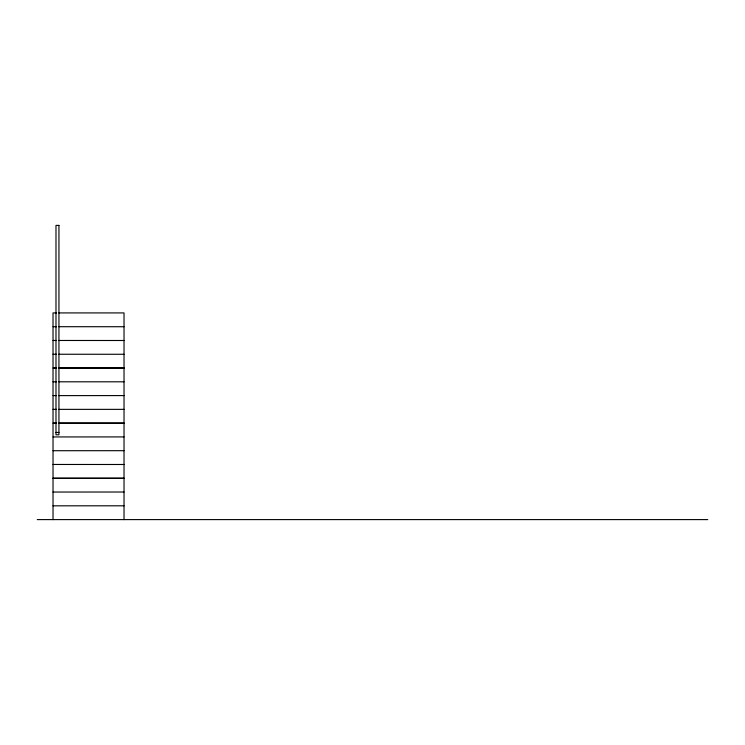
<?xml version="1.0" encoding="UTF-8"?>
<svg xmlns="http://www.w3.org/2000/svg" width="745" height="745" viewBox="0 0 745 745"><rect width="100%" height="100%" fill="white"/><g stroke="black" fill="none" stroke-linecap="round" stroke-linejoin="round"><path stroke-width="1.12" d="M56.518 312.919L53.025 312.919L53.025 519.6M58.846 312.919L124.024 312.919L124.024 519.6M53.025 326.701L56.518 326.729M58.846 326.701L124.024 326.729M53.025 340.474L56.518 340.502M58.846 340.474L124.024 340.502M53.025 354.248L56.518 354.275M58.846 354.248L124.024 354.275M53.025 381.803L56.518 381.803M58.846 381.803L124.024 381.803M53.025 395.586L56.518 395.614M58.846 395.614L124.024 395.586M53.025 409.359L56.518 409.359M58.846 409.359L124.024 409.359M55.987 432.463L58.939 432.463M53.025 436.942L124.024 436.915M53.025 450.716L124.024 450.688M53.025 464.461L124.024 464.489M53.025 478.243L124.024 478.243M53.025 478.271L124.024 478.271M53.025 492.045L124.024 492.017M53.025 505.827L124.024 505.799M37.25 519.6L707.75 519.6M58.939 225.4L55.987 225.4L55.987 434.801L58.939 434.801L58.939 225.4M56.518 368.03L53.025 368.03L56.518 368.058M124.024 368.03L58.846 368.03L124.024 368.058M56.518 423.132L53.025 423.132L56.518 423.16M124.024 423.132L58.846 423.132L124.024 423.16"/></g></svg>
